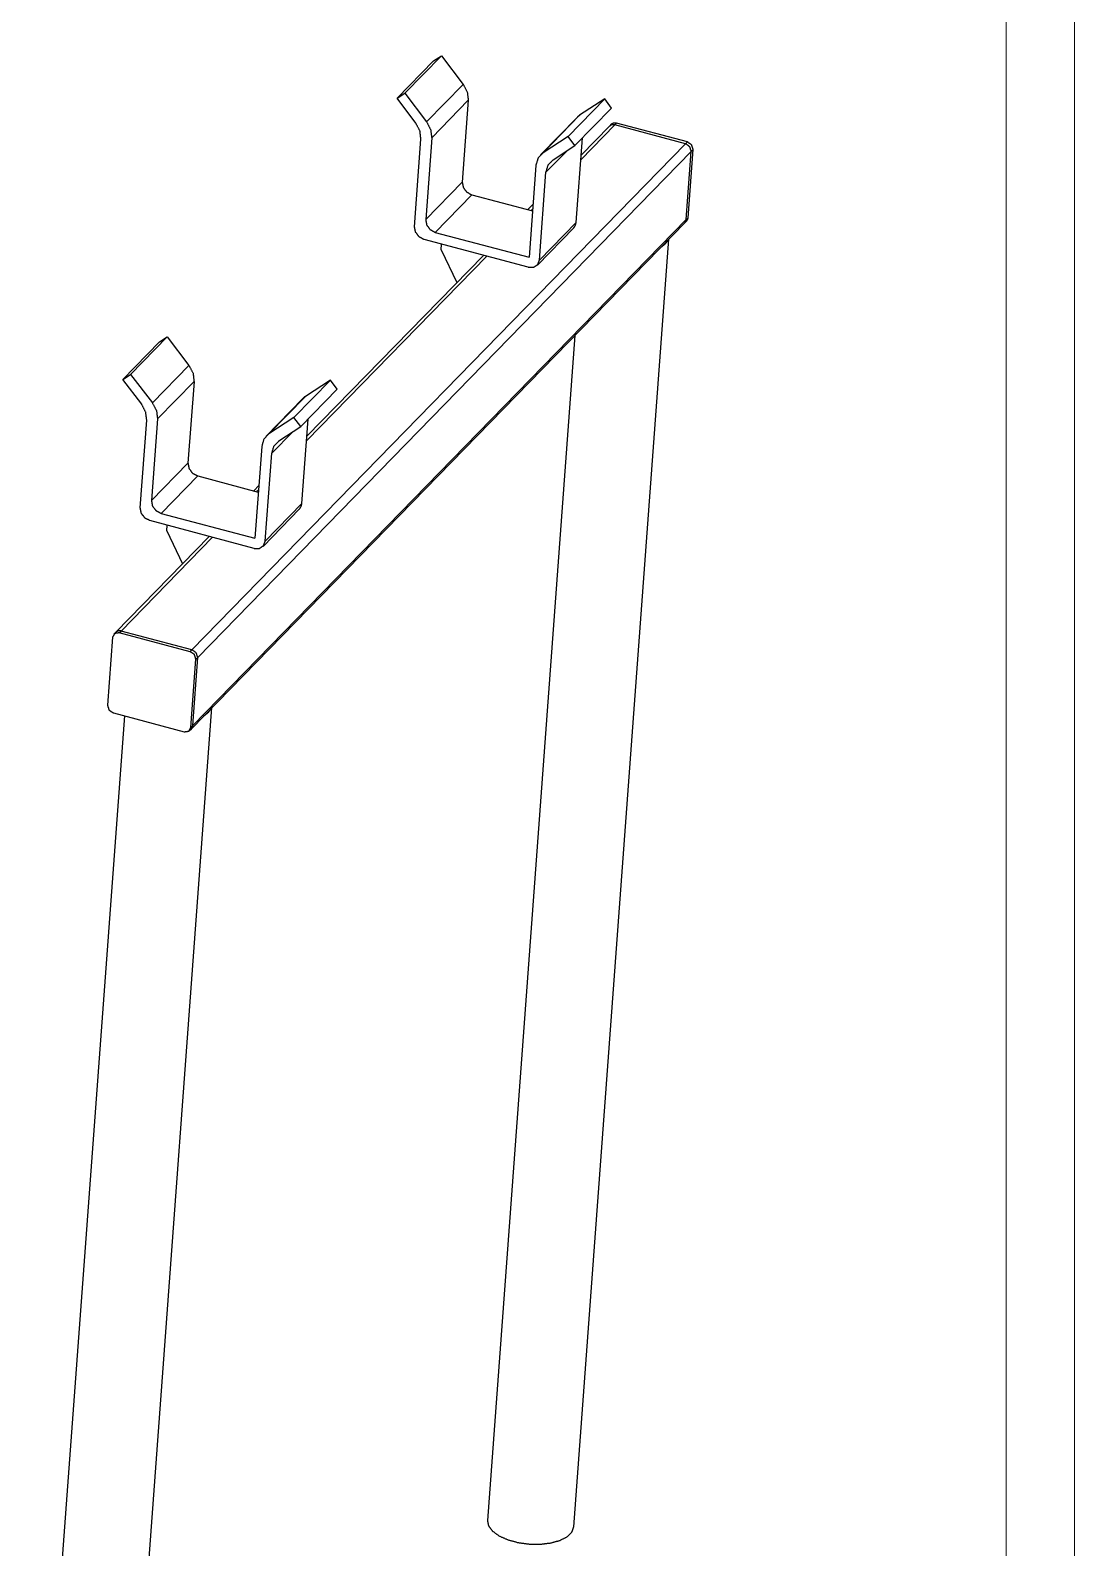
# Model space of a CAD drawing. Header units: millimetres. Extents: x 0 to 420, y 0 to 297.
# Drawn here: x 343.7 to 420, y 111.5 to 222.4 of the extents above; entities that cross this region are included whole.
import ezdxf

# ---------------------------------------------------------------- set-up
doc = ezdxf.new("R2010")
doc.units = ezdxf.units.MM
doc.layers.add('101', color=7, linetype='Continuous', true_color=0xffffff)

msp = doc.modelspace()

# ---------------------------------------------------------------- linework, layer by layer
at = {"layer": '101', "color": 133, "linetype": 'Continuous', "lineweight": 18}
for p, q in [((420, 0), (420, 297)), ((415, 5), (415, 292))]:
    msp.add_line(p, q, dxfattribs=at)
at = {"layer": '101', "color": 92, "linetype": 'Continuous', "lineweight": 25}
for p, q in [((370.49, 217.44), (373.16, 220.18)), ((371.06, 217.81), (373.73, 220.55)), ((373.16, 220.18), (373.73, 220.55)), ((373.73, 220.55), (375.32, 218.46)), ((370.49, 217.44), (371.06, 217.81)), ((371.86, 215.62), (370.49, 217.44)), ((371.06, 217.81), (372.65, 215.72)), ((372.65, 215.72), (375.32, 218.46)), ((385.66, 217.39), (382.99, 214.65)), ((385.66, 217.39), (383.83, 216.2)), ((386.16, 216.73), (385.66, 217.39)), ((373.02, 214.56), (375.69, 217.3)), ((375.69, 217.3), (375.25, 211.32)), ((386.16, 216.73), (383.49, 213.99)), ((383.64, 216.04), (380.96, 213.3)), ((383.83, 216.2), (381.16, 213.46)), ((386.39, 215.49), (383.91, 212.95)), ((386, 215.4), (383.93, 213.28)), ((391.57, 214.12), (386.39, 215.49)), ((391.57, 214.12), (355.5, 177.13)), ((371.76, 208.05), (372.23, 214.46)), ((373.02, 214.56), (372.58, 208.58)), ((382.99, 214.65), (381.16, 213.46)), ((383.49, 213.99), (382.99, 214.65)), ((383.57, 208.36), (384.03, 214.54)), ((391.99, 213.55), (355.92, 176.57)), ((382.91, 213.61), (381.37, 212.04)), ((381.9, 212.95), (383.49, 213.99)), ((391.62, 208.58), (391.99, 213.55)), ((380.63, 212.54), (380.14, 205.82)), ((380.9, 205.62), (381.37, 212.04)), ((372.58, 208.58), (375.25, 211.32)), ((373.28, 207.64), (375.96, 210.38)), ((375.96, 210.38), (380.39, 209.21)), ((380.42, 209.68), (380.05, 209.3)), ((391.62, 208.58), (355.56, 171.59)), ((380.4, 209.35), (380.29, 209.23)), ((355.46, 171.36), (391.53, 208.35)), ((373.28, 207.64), (380.14, 205.82)), ((380.74, 205.24), (383.41, 207.98)), ((383.57, 208.36), (380.9, 205.62)), ((380.08, 205.09), (372.47, 207.11)), ((383.4, 113.02), (390.35, 207.15)), ((377.04, 205.9), (363.87, 192.4)), ((376.8, 205.96), (363.9, 192.74)), ((351.02, 197.26), (353.7, 200)), ((353.12, 199.63), (353.7, 200)), ((353.7, 200), (355.28, 197.91)), ((383.48, 200.1), (377.09, 113.49)), ((350.45, 196.89), (353.12, 199.63)), ((352.61, 195.17), (355.28, 197.91)), ((350.45, 196.89), (351.02, 197.26)), ((351.83, 195.07), (350.45, 196.89)), ((351.02, 197.26), (352.61, 195.17)), ((352.98, 194.01), (355.65, 196.75)), ((355.65, 196.75), (355.21, 190.77)), ((365.62, 196.84), (362.95, 194.1)), ((365.62, 196.84), (363.79, 195.65)), ((366.12, 196.18), (365.62, 196.84)), ((363.6, 195.49), (360.93, 192.75)), ((363.79, 195.65), (361.12, 192.91)), ((366.12, 196.18), (363.45, 193.44)), ((362.95, 194.1), (361.12, 192.91)), ((363.45, 193.44), (362.95, 194.1)), ((351.72, 187.5), (352.2, 193.91)), ((352.98, 194.01), (352.54, 188.03)), ((362.87, 193.06), (361.34, 191.49)), ((361.86, 192.4), (363.45, 193.44)), ((363.53, 187.81), (363.99, 193.99)), ((360.6, 191.99), (360.1, 185.28)), ((352.54, 188.03), (355.21, 190.77)), ((360.86, 185.07), (361.34, 191.49)), ((353.25, 187.1), (355.92, 189.84)), ((355.92, 189.84), (360.35, 188.66)), ((360.39, 189.13), (360.01, 188.75)), ((360.36, 188.8), (360.25, 188.69)), ((363.53, 187.81), (360.86, 185.07)), ((360.05, 184.54), (352.43, 186.57)), ((353.25, 187.1), (360.1, 185.28)), ((360.7, 184.69), (363.37, 187.43)), ((356.76, 185.42), (349.93, 178.41)), ((357, 185.35), (350.32, 178.5)), ((355.5, 177.13), (350.32, 178.5)), ((355.56, 171.59), (355.92, 176.57)), ((350.56, 172.29), (343.69, 79.24)), ((350.01, 78.77), (356.96, 172.9))]:
    msp.add_line(p, q, dxfattribs=at)
at = {"layer": '101', "color": 72, "linetype": 'Continuous', "lineweight": 25}
for p, q in [((386.13, 215.54), (386, 215.4)), ((386.39, 215.49), (386.52, 215.63)), ((391.57, 214.12), (386.39, 215.49)), ((391.7, 214.25), (386.52, 215.63)), ((391.57, 214.12), (391.7, 214.25)), ((391.62, 208.58), (391.99, 213.55)), ((391.76, 208.71), (392.13, 213.69)), ((391.99, 213.55), (392.13, 213.69)), ((391.62, 208.58), (391.76, 208.71)), ((391.53, 208.35), (391.66, 208.48)), ((373.71, 206.37), (373.74, 206.78)), ((373.71, 206.37), (374.85, 203.97)), ((353.67, 185.82), (353.7, 186.23)), ((353.67, 185.82), (354.81, 183.42)), ((349.7, 178.05), (349.33, 173.07)), ((349.93, 178.41), (349.8, 178.28)), ((350.19, 178.37), (350.32, 178.5)), ((355.37, 176.99), (350.19, 178.37)), ((355.5, 177.13), (350.32, 178.5)), ((355.37, 176.99), (355.5, 177.13)), ((355.42, 171.45), (355.79, 176.43)), ((355.56, 171.59), (355.92, 176.57)), ((355.79, 176.43), (355.92, 176.57)), ((349.76, 172.51), (354.93, 171.13)), ((355.32, 171.22), (355.46, 171.36)), ((355.42, 171.45), (355.56, 171.59))]:
    msp.add_line(p, q, dxfattribs=at)
at = {"layer": '101', "color": 92, "linetype": 'Continuous', "lineweight": 25}
for points, knots in [([(375.32, 218.46), (375.62, 217.89), (375.69, 217.3)], [0, 0, 0.516041, 1, 1]), ([(372.23, 214.46), (372.16, 215.05), (371.86, 215.62)], [0, 0, 0.483959, 1, 1]), ([(372.65, 215.72), (372.94, 215.15), (373.02, 214.56)], [0, 0, 0.516039, 1, 1]), ([(383.83, 216.2), (383.73, 216.12), (383.64, 216.04)], [0, 0, 0.500999, 1, 1]), ([(386.39, 215.49), (386.17, 215.5), (386, 215.4)], [0, 0, 0.521031, 1, 1]), ([(391.99, 213.55), (391.88, 213.9), (391.57, 214.12)], [0, 0, 0.488966, 1, 1]), ([(381.16, 213.46), (380.79, 213.07), (380.63, 212.54)], [0, 0, 0.490764, 1, 1]), ([(381.37, 212.04), (381.53, 212.57), (381.9, 212.95)], [0, 0, 0.509249, 1, 1]), ([(375.25, 211.32), (375.32, 210.93), (375.58, 210.58), (375.96, 210.38)], [0, 0, 0.319583, 0.66205, 1, 1]), ([(372.58, 208.58), (372.65, 208.19), (372.91, 207.84), (373.28, 207.64)], [0, 0, 0.319577, 0.662068, 1, 1]), ([(391.53, 208.35), (391.59, 208.45), (391.62, 208.58)], [0, 0, 0.490128, 1, 1]), ([(372.47, 207.11), (372.1, 207.31), (371.84, 207.66), (371.76, 208.05)], [0, 0, 0.337956, 0.680428, 1, 1]), ([(383.41, 207.98), (383.52, 208.15), (383.57, 208.36)], [0, 0, 0.490182, 1, 1]), ([(389.77, 206.55), (390.1, 206.81), (390.31, 207.1)], [0, 0, 0.54195, 1, 1]), ([(380.08, 205.09), (380.47, 205.09), (380.77, 205.28), (380.9, 205.62)], [0, 0, 0.350568, 0.672239, 1, 1]), ([(355.28, 197.91), (355.58, 197.35), (355.65, 196.75)], [0, 0, 0.516039, 1, 1]), ([(363.79, 195.65), (363.69, 195.58), (363.6, 195.49)], [0, 0, 0.500999, 1, 1]), ([(352.2, 193.91), (352.12, 194.5), (351.83, 195.07)], [0, 0, 0.483961, 1, 1]), ([(352.61, 195.17), (352.91, 194.61), (352.98, 194.01)], [0, 0, 0.51605, 1, 1]), ([(361.12, 192.91), (360.75, 192.52), (360.6, 191.99)], [0, 0, 0.490754, 1, 1]), ([(361.34, 191.49), (361.49, 192.02), (361.86, 192.4)], [0, 0, 0.509254, 1, 1]), ([(355.21, 190.77), (355.29, 190.38), (355.54, 190.03), (355.92, 189.84)], [0, 0, 0.319582, 0.66207, 1, 1]), ([(352.43, 186.57), (352.06, 186.76), (351.8, 187.11), (351.72, 187.5)], [0, 0, 0.337924, 0.680414, 1, 1]), ([(352.54, 188.03), (352.61, 187.64), (352.87, 187.3), (353.25, 187.1)], [0, 0, 0.319571, 0.662054, 1, 1]), ([(363.37, 187.43), (363.48, 187.61), (363.53, 187.81)], [0, 0, 0.490182, 1, 1]), ([(360.05, 184.54), (360.43, 184.54), (360.73, 184.74), (360.86, 185.07)], [0, 0, 0.350551, 0.672238, 1, 1]), ([(350.32, 178.5), (350.11, 178.51), (349.93, 178.41)], [0, 0, 0.521043, 1, 1]), ([(355.92, 176.57), (355.81, 176.91), (355.5, 177.13)], [0, 0, 0.489018, 1, 1]), ([(356.38, 172.3), (356.71, 172.56), (356.91, 172.85)], [0, 0, 0.54191, 1, 1]), ([(355.46, 171.36), (355.53, 171.46), (355.56, 171.59)], [0, 0, 0.490211, 1, 1]), ([(377.09, 113.49), (377.17, 113.09), (377.46, 112.71), (377.93, 112.36), (378.57, 112.08), (379.32, 111.87), (380.14, 111.76), (380.96, 111.75), (381.73, 111.84), (382.4, 112.03), (382.93, 112.3), (383.27, 112.64), (383.4, 113.02)], [0, 0, 0.053341, 0.117001, 0.195384, 0.287896, 0.391097, 0.499987, 0.608883, 0.712085, 0.804603, 0.882992, 0.946657, 1, 1])]:
    msp.add_open_spline(points, degree=1, knots=knots, dxfattribs=at)
at = {"layer": '101', "color": 72, "linetype": 'Continuous', "lineweight": 25}
for points, knots in [([(386.39, 215.49), (386.17, 215.5), (386, 215.4)], [0, 0, 0.521031, 1, 1]), ([(386.52, 215.63), (386.31, 215.63), (386.13, 215.54)], [0, 0, 0.521031, 1, 1]), ([(391.99, 213.55), (391.88, 213.9), (391.57, 214.12)], [0, 0, 0.488966, 1, 1]), ([(392.13, 213.69), (392.01, 214.04), (391.7, 214.25)], [0, 0, 0.488996, 1, 1]), ([(391.53, 208.35), (391.59, 208.45), (391.62, 208.58)], [0, 0, 0.490128, 1, 1]), ([(391.66, 208.48), (391.73, 208.59), (391.76, 208.71)], [0, 0, 0.490194, 1, 1]), ([(350.19, 178.37), (349.86, 178.32), (349.7, 178.05)], [0, 0, 0.514339, 1, 1]), ([(350.32, 178.5), (350.11, 178.51), (349.93, 178.41)], [0, 0, 0.521043, 1, 1]), ([(355.79, 176.43), (355.68, 176.78), (355.37, 176.99)], [0, 0, 0.488996, 1, 1]), ([(355.92, 176.57), (355.81, 176.91), (355.5, 177.13)], [0, 0, 0.489018, 1, 1]), ([(349.33, 173.07), (349.44, 172.72), (349.76, 172.51)], [0, 0, 0.488976, 1, 1]), ([(354.93, 171.13), (355.27, 171.18), (355.42, 171.45)], [0, 0, 0.514338, 1, 1]), ([(355.46, 171.36), (355.53, 171.46), (355.56, 171.59)], [0, 0, 0.490211, 1, 1])]:
    msp.add_open_spline(points, degree=1, knots=knots, dxfattribs=at)

doc.saveas('drawing.dxf')
